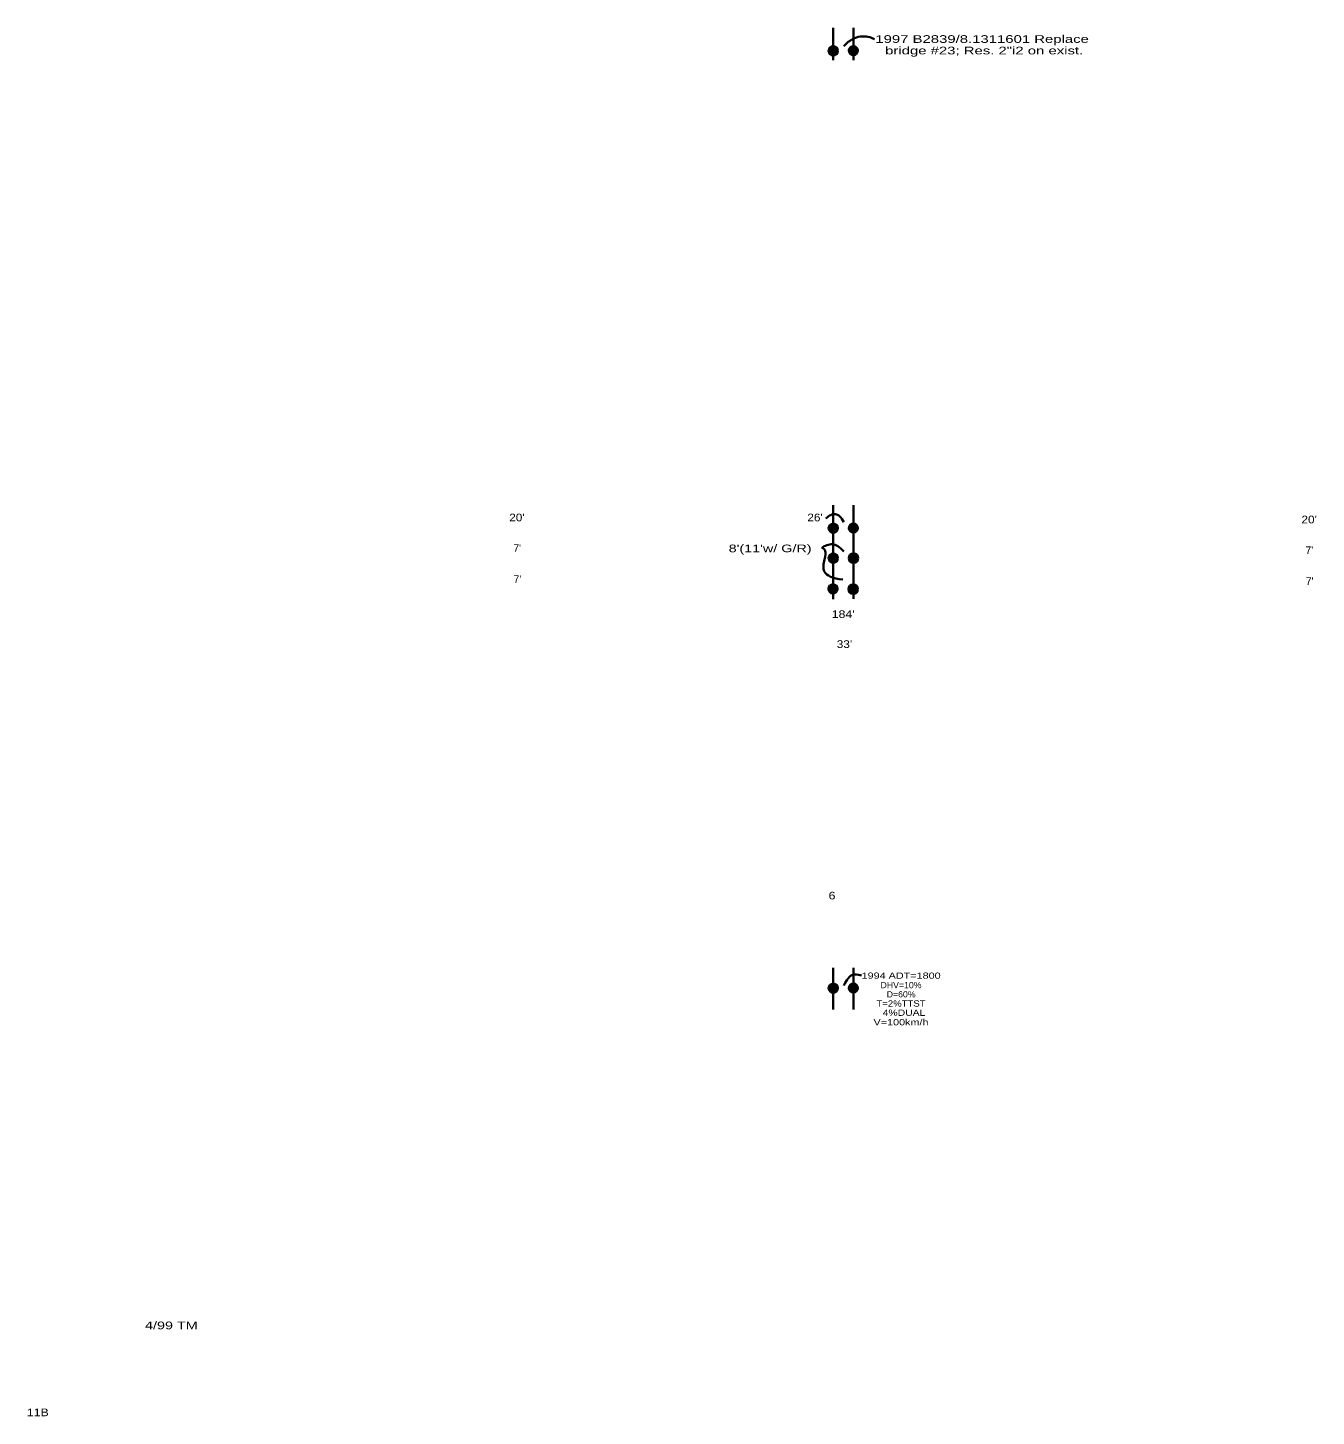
# Model space of a CAD drawing. Extents: x 0.4 to 5.43, y -6.81 to -1.38.
import ezdxf
from ezdxf.enums import TextEntityAlignment as Align

# ---------------------------------------------------------------- set-up
doc = ezdxf.new("R2010")
doc.units = 0
doc.header["$LTSCALE"] = 0.012
doc.layers.add('1', color=7, linetype='Continuous', lineweight=35)

msp = doc.modelspace()

# ---------------------------------------------------------------- hatches: boundary and pattern name
at = {"layer": '1'}
for points in [[(3.56412, -1.47014, 1), (3.52829, -1.47014, 1)], [(3.64276, -1.46932, 1), (3.60693, -1.46932, 1)], [(3.56412, -3.33614, 1), (3.52829, -3.33614, 1)], [(3.64276, -3.33532, 1), (3.60693, -3.33532, 1)], [(3.56412, -3.45309, 1), (3.52829, -3.45309, 1)], [(3.64319, -3.45309, 1), (3.60736, -3.45309, 1)], [(3.56303, -3.57329, 1), (3.5272, -3.57329, 1)], [(3.6421, -3.57438, 1), (3.60627, -3.57438, 1)], [(3.56412, -5.13414, 1), (3.52829, -5.13414, 1)], [(3.64276, -5.13332, 1), (3.60693, -5.13332, 1)]]:
    msp.add_hatch(color=256, dxfattribs=at).paths.add_polyline_path(points)

# ---------------------------------------------------------------- linework, layer by layer
for p, q in [((3.546, -1.507), (3.546, -1.38)), ((3.625, -1.506), (3.625, -1.38)), ((3.546, -3.613), (3.546, -3.246)), ((3.625, -3.612), (3.625, -3.246)), ((3.546, -5.217), (3.546, -5.054)), ((3.625, -5.217), (3.625, -5.054))]:
    msp.add_line(p, q, dxfattribs=at)
for centre in [(3.5462, -1.47014), (3.62484, -1.46932), (3.5462, -3.33614), (3.62484, -3.33532), (3.5462, -3.45309), (3.62527, -3.45309), (3.54512, -3.57329), (3.62419, -3.57438), (3.5462, -5.13414), (3.62484, -5.13332)]:
    msp.add_circle(centre, 0.01792, dxfattribs=at)
for points in [[(3.707, -1.424), (3.693, -1.417), (3.651, -1.407), (3.612, -1.426), (3.587, -1.452)], [(3.517, -3.298), (3.53, -3.286), (3.556, -3.273), (3.577, -3.293), (3.587, -3.312)], [(3.501, -3.413), (3.514, -3.404), (3.544, -3.392), (3.571, -3.408), (3.587, -3.427)], [(3.501, -3.413), (3.506, -3.414), (3.519, -3.42), (3.514, -3.455), (3.499, -3.511), (3.542, -3.532), (3.584, -3.537)], [(3.656, -5.084), (3.653, -5.083), (3.627, -5.074), (3.604, -5.09), (3.587, -5.124)]]:
    msp.add_open_spline(points, degree=3, dxfattribs=at)

# ---------------------------------------------------------------- texts
for s, height, width, p in [('1997 B2839/8.1311601 Replace ', 0.03, 1.45, (4.136, -1.439)), ('bridge #23; Res. 2"i2 on exist.', 0.03, 1.45, (4.136, -1.484)), ("20'", 0.03, 1.15, (2.31, -3.309)), ("26'", 0.03, 1.15, (3.475, -3.309)), ("20'", 0.03, 1.15, (5.406, -3.317)), ("8'(11'w/ G/R)", 0.03, 1.4, (3.2995, -3.43)), ("184'", 0.03, 1.2, (3.585, -3.687)), ("33'", 0.03, 1.15, (3.59, -3.804)), ('6', 0.03, 1.2, (3.5415, -4.787)), ('1994 ADT=1800', 0.0243, 1.3, (3.8115, -5.097)), ('DHV=10%', 0.0243, 1.05, (3.811, -5.134)), ('D=60%', 0.0243, 1.05, (3.8115, -5.17)), ('T=2%TTST', 0.0243, 1.15, (3.811, -5.206)), ('V=100km/h', 0.0243, 1.3, (3.811, -5.279)), ('  4%DUAL', 0.0243, 1.25, (3.8115, -5.242)), ('4/99 TM', 0.03, 1.4, (0.9595, -6.467)), ('11B', 0.03, 1.2, (0.4375, -6.807))]:
    msp.add_text(s, height=height, dxfattribs=dict(at, width=width)).set_placement(p, align=Align.CENTER)
for p in [(2.311, -3.429), (5.407, -3.437), (2.312, -3.55), (5.408, -3.558)]:
    msp.add_text("7'", height=0.03, dxfattribs=at).set_placement(p, align=Align.CENTER)

doc.saveas('drawing.dxf')
